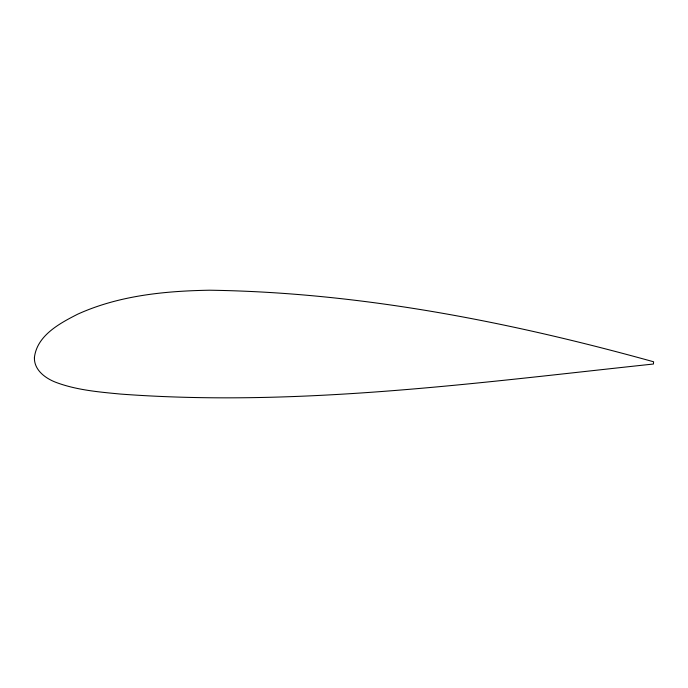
<?xml version="1.0" encoding="UTF-8"?>
<svg xmlns="http://www.w3.org/2000/svg" width="688" height="688" viewBox="0 0 688 688"><rect width="100%" height="100%" fill="white"/><g stroke="black" fill="none" stroke-linecap="round" stroke-linejoin="round"><path stroke-width="1.03" d="M34.4 357.691C34.108 370.634 46.345 379.002 57.285 382.855C77.477 390.173 99.115 392.014 120.34 394.052C298.463 407.348 476.638 382.82 653.419 364.029L653.6 361.776C509.068 321.674 359.979 292.374 209.599 290.216C164.845 290.99 118.869 295.496 77.658 314.201C59.796 323.3 36.885 335.486 34.4 357.691"/></g></svg>
